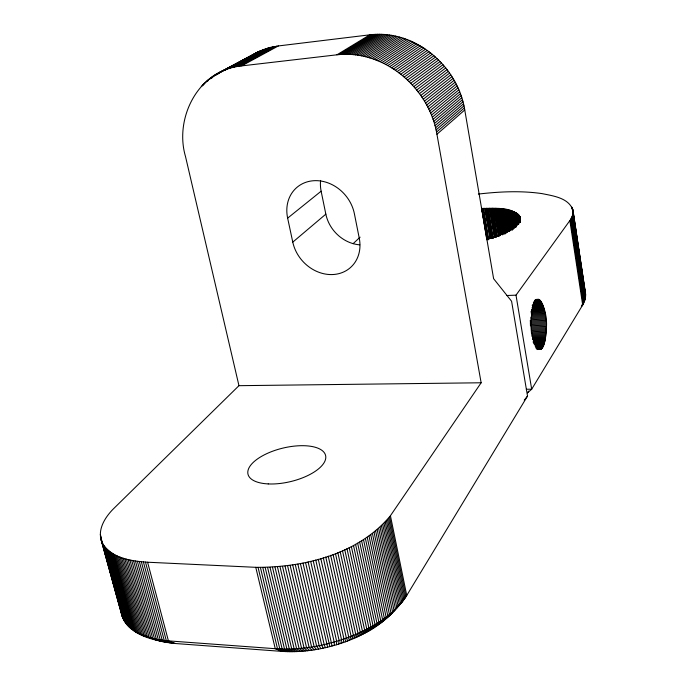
<?xml version="1.0" encoding="UTF-8"?>
<svg xmlns="http://www.w3.org/2000/svg" width="686" height="686" viewBox="0 0 686 686"><rect width="100%" height="100%" fill="white"/><g stroke="black" fill="none" stroke-linecap="round" stroke-linejoin="round"><path stroke-width="1.03" d="M546.296 328.877C548.714 307.688 533.588 279.922 531.221 319.745C528.743 341.431 544.075 368.819 546.296 328.877L531.418 329.289M481.143 382.779L390.42 515.743C358.358 554.339 304.13 567.656 255.767 567.322L147.593 562.22C131.618 561.097 112.144 558.524 102.754 543.818C95.834 530.895 105.292 516.567 114.579 507.717L238.96 385.678L481.143 382.779L436.931 134.25C429.316 88.202 384.46 49.323 336.937 54.811L241.575 65.907C198.854 69.355 174.038 117.589 185.494 156.477L238.96 385.678M121.148 612.083C126.155 635.759 155.147 640.861 175.505 643.528L281.68 651.366C300.159 652.66 318.776 650.028 336.483 644.754L336.655 641.273L318.278 559.279M528.572 391.089L527.457 392.915L531.684 389.202L582.688 304.996L585.269 298.864L585.595 294.011L572.956 210.233C568.84 197.834 553.148 195.922 542.112 193.624C520.983 190.554 499.477 191.626 478.348 194.069M526.333 389.254L531.684 389.202L516.009 295.16L570.486 219.7L572.621 215.241L572.956 210.233M336.483 644.754L338.678 644.085L339.107 640.518L320.791 558.533M338.678 644.085L340.848 643.382L341.551 639.729L323.286 557.761M340.848 643.382L343.009 642.645L343.969 638.915L325.764 556.955M343.009 642.645L345.152 641.89L346.37 638.066L328.217 556.132M345.152 641.89L347.279 641.101L348.754 637.183L330.652 555.274M347.279 641.101L349.38 640.295L351.103 636.274L333.07 554.391M349.38 640.295L351.464 639.455L353.436 635.339L335.454 553.482M351.464 639.455L353.522 638.589L355.742 634.379C375.388 625.761 394.982 613.944 406.747 595.448L527.508 396.079L511.593 301.265L493.611 278.679L464.756 109.949C457.888 66.045 414.919 29.241 369.797 34.832L278.336 45.945L269.435 47.651L257.739 52.016L218.542 72.982M353.522 638.589L355.554 637.706L358.023 633.384L340.153 551.595M355.554 637.706L357.56 636.797L360.27 632.372L342.46 550.618M357.56 636.797L359.541 635.862L362.482 631.326L344.732 549.615M359.541 635.862L361.488 634.91L364.669 630.263L346.97 548.586M361.488 634.91L363.409 633.933L366.821 629.173L349.174 547.539M363.409 633.933L365.304 632.938L368.931 628.059L351.343 546.476M365.304 632.938C378.338 626.147 389.922 616.68 398.909 605.035M367.156 631.917L371.006 626.927L353.479 545.396M524.25 400.195L527.508 396.079M368.982 630.88L373.047 625.769L355.571 544.29M370.766 629.825L375.045 624.594L357.629 543.166M372.515 628.753L377 623.394L359.644 542.026M374.23 627.664L378.912 622.185L361.608 540.868M581.891 305.159L583.82 302.92L571.052 218.791M581.368 306.17L583.289 303.958L570.486 219.7M375.911 626.558L380.79 620.95L363.537 539.702M581.411 306.462L582.688 304.996L569.86 220.618M377.54 625.443L382.608 619.698L365.415 538.519M379.135 624.303L384.392 618.438L367.25 537.318M380.696 623.154L386.124 617.16L369.034 536.109M382.205 621.996L387.813 615.865L370.774 534.883M405.383 596.931L406.747 595.448L390.42 515.743M383.671 620.821L389.442 614.562L372.464 533.657M403.857 599.024L405.872 596.837L389.502 517.03M400.958 602.531L404.946 598.226L388.533 518.324M385.095 619.638L391.029 613.241L374.102 532.405M401.07 602.711L403.96 599.615L387.504 519.619M386.475 618.446L392.564 611.912L375.688 531.153M395.796 608.611L402.914 600.996L386.424 520.914M387.804 617.237L394.047 610.574L377.223 529.892M394.802 609.863L401.816 602.385L385.275 522.209M389.091 616.028L395.479 609.228L378.698 528.632M393.755 611.106L400.658 603.766L384.074 523.504M390.334 614.802L399.449 605.138L382.814 524.79M353.101 243.684L360.09 237.167M436.931 134.25L464.756 109.949M436.519 132.098L464.379 107.908M436.056 129.954L463.959 105.867M435.55 127.819L463.487 103.835M434.984 125.692L462.964 101.802M434.375 123.566L462.39 99.787M292.776 242.132L287.64 218.139A37.13 31.856 49.8 0 1 313.742 180.718A37.13 31.856 49.8 0 1 354.396 213.758L359.275 238.282A36.915 31.53 48.4 0 1 333.113 274.529A36.915 31.53 48.4 0 1 292.776 242.132L325.841 214.143L321.125 191.197A35.278 30.793 50 0 1 320.611 180.427M433.715 121.456L461.772 97.772M433.003 119.347L461.112 95.774M432.24 117.263L460.4 93.785M431.425 115.179L459.637 91.813M430.568 113.121L458.831 89.857M429.659 111.081L457.982 87.911M428.707 109.048L457.082 85.982M427.704 107.042L456.139 84.078M426.658 105.052L455.152 82.191M287.64 218.139L321.125 191.197M425.56 103.089L454.123 80.322M424.42 101.151L453.052 78.478M423.236 99.23L451.937 76.661M422.01 97.335L450.779 74.868M420.741 95.474L449.579 73.093M419.429 93.639L448.335 71.353M418.074 91.83L447.058 69.638M416.685 90.046L445.746 67.957M415.253 88.305L444.391 66.302M413.787 86.59L443.002 64.681M412.277 84.918L441.57 63.086M410.734 83.272L440.112 61.534M409.156 81.668L438.611 60.008M407.544 80.099L437.085 58.524M405.898 78.564L435.524 57.075M404.217 77.072L433.938 55.669M402.51 75.623L432.309 54.297M400.77 74.208L430.662 52.959M399.003 72.845L428.982 51.664M397.211 71.516L427.284 50.412M395.385 70.238L425.552 49.203M393.541 69.003L423.794 48.037M391.672 67.811L422.019 46.914M389.777 66.671L420.218 45.842M387.864 65.573L418.4 44.804M385.926 64.527L416.556 43.818M383.98 63.524L414.704 42.875M382.008 62.572L412.826 41.975M380.018 61.671L410.931 41.134M250.107 56.458L256.161 52.822M378.02 60.814L409.028 40.328M376.005 60.016L407.107 39.574M373.973 59.262L405.177 38.87M371.941 58.567L403.239 38.219M369.891 57.924L401.284 37.619M367.833 57.324L399.321 37.061M365.775 56.784L397.357 36.555M363.7 56.295L395.385 36.101M361.633 55.858L393.404 35.698M359.558 55.48L391.423 35.346M357.483 55.146L389.442 35.046M355.408 54.871L387.461 34.789M353.333 54.648L385.481 34.592M351.258 54.486L383.5 34.446M349.191 54.374L381.519 34.343M347.125 54.314L379.547 34.3M345.067 54.305L377.583 34.309M343.017 54.348L375.619 34.36M340.976 54.451L373.673 34.472M336.937 54.811L369.797 34.832M338.953 54.606L371.726 34.626M201.307 86.316L203.167 85.304M239.688 66.156L276.527 46.185M241.575 65.907L278.336 45.945M234.132 67.202L271.184 47.214M203.836 83.692L205.697 82.689M235.967 66.799L272.951 46.82M202.55 84.978L204.411 83.975M237.819 66.456L274.734 46.477M226.972 69.286L264.29 49.246M209.333 78.907L213.037 76.918M228.73 68.694L265.988 48.663M207.909 80.039L212.54 77.552M230.513 68.146L267.694 48.131M206.52 81.214L208.373 80.219M232.314 67.648L269.435 47.651M205.165 82.431L207.944 80.931M215.353 74.774L259.342 51.253M213.8 75.743L260.972 50.541M212.283 76.755L228.892 67.845M230.736 66.859L245.494 58.936M247.337 57.95L249.19 56.955M225.24 69.929L262.618 49.872M210.791 77.81L218.182 73.839M224.648 70.366L226.5 69.38M241.275 61.44L245.897 58.962M487.249 239.551C498.079 234.852 518.968 231.525 520.048 217.068C511.593 205.791 494.177 208.81 481.718 208.424L486.82 239.757M506.5 295.52L516.009 295.16M536.521 299.379L538.639 299.302M535.835 299.576L539.016 299.456M535.149 299.825L539.385 299.671M535.517 300.099L539.745 299.945M534.831 300.459L540.114 300.271M535.123 300.854L540.474 300.657M534.411 301.334L540.825 301.103M533.691 301.866L541.177 301.6M534.042 302.415L541.528 302.149M533.314 303.058L541.863 302.758M533.657 303.709L542.197 303.409M532.911 304.447L542.515 304.112M532.165 305.236L542.832 304.867M532.473 306.033L543.132 305.664M532.773 306.865L543.432 306.505M531.993 307.782L543.715 307.388M532.267 308.7L543.981 308.306M531.461 309.695L544.238 309.266M531.719 310.689L544.487 310.261M530.887 311.744L544.718 311.29M531.11 312.799L544.933 312.344M531.316 313.879L545.138 313.433M531.504 314.985L545.327 314.54M531.684 316.117L545.499 315.671M530.775 317.292L545.653 316.829M530.921 318.458L545.799 318.004M531.041 319.642L545.919 319.187M530.089 320.868L546.03 320.388M530.184 322.068L546.116 321.597M530.252 323.278L546.193 322.806M530.312 324.487L546.245 324.024M530.347 325.704L546.288 325.241M531.427 326.888L546.305 326.459M531.436 328.088L546.313 327.676M531.384 330.481L546.27 330.069M531.324 331.655L546.219 331.252M531.256 332.821L546.15 332.418M532.233 333.936L546.065 333.567M532.13 335.06L545.962 334.699M532.002 336.157L545.85 335.797M532.928 337.203L545.713 336.877M532.773 338.241L545.559 337.924M532.602 339.261L545.396 338.944M533.476 340.213L545.216 339.922M533.279 341.156L545.01 340.873M533.056 342.065L544.804 341.782M533.888 342.906L544.573 342.648M533.648 343.729L544.332 343.472M534.454 344.483L544.075 344.261M535.252 345.187L543.809 344.989M534.969 345.873L543.535 345.684M535.74 346.49L543.243 346.319M535.543 347.065L542.935 346.902M536.28 347.579L542.626 347.433M535.955 348.051L542.309 347.913M536.684 348.454L541.974 348.334M536.341 348.814L541.64 348.702M537.052 349.097L541.288 349.002M537.755 349.328L540.937 349.251M537.395 349.517L540.585 349.44M124.792 558.687L145.818 636.565L156.391 639.335L166.329 640.724L275.249 648.699C302.715 650.5 330.438 644.994 355.742 634.379L337.821 552.547M159.812 641.016L142.654 635.39L121.619 557.667M151.031 638.014L141.144 634.756L120.11 557.109M161.416 641.419L152.695 638.546L131.712 560.368M156.717 640.132L153.793 639.129M144.703 635.75L139.687 634.087L118.644 556.526M163.054 641.787L154.522 638.958L133.556 560.711M147.43 636.454L138.28 633.401L117.237 555.917M164.734 642.13L156.391 639.335L135.442 561.028M140.664 633.933L136.926 632.672L115.883 555.283M166.449 642.439L158.303 639.686L137.371 561.311M137.509 632.569L135.614 631.926L114.579 554.614M136.282 631.806L134.362 631.146L113.327 553.928M168.199 642.722L160.258 639.995L139.335 561.56M135.099 631.017L133.161 630.34L112.135 553.208M169.974 642.971L162.248 640.27L141.342 561.774M133.89 629.714L130.932 628.659L109.914 551.698M171.792 643.194L164.271 640.51L143.391 561.954M173.635 643.374L166.329 640.724L145.475 562.108M130.923 627.604L128.908 626.867L107.925 550.103M175.505 643.528L168.422 640.895L147.593 562.22M128.985 625.692L127.116 624.989L106.159 548.406M281.68 651.366L275.249 648.699L255.767 567.322M283.721 651.503L277.521 648.845L258.073 567.408M285.779 651.597L279.828 648.956L260.414 567.468M287.863 651.666L282.16 649.033L262.781 567.485M289.972 651.7L284.519 649.067L265.173 567.476M292.099 651.7L286.894 649.059L267.583 567.425M294.243 651.666L289.303 649.025L270.027 567.339M296.403 651.597L291.721 648.947L272.488 567.219M298.582 651.494L294.157 648.827L274.966 567.065M300.777 651.357L296.618 648.673L277.461 566.876M302.98 651.194L299.087 648.484L279.974 566.653M305.193 650.988L301.566 648.261L282.503 566.396M307.422 650.748L304.061 647.996L285.042 566.104M309.652 650.482L306.565 647.695L287.588 565.779M311.89 650.182L309.077 647.352L290.144 565.418M314.137 649.848L311.59 646.975L292.708 565.015M316.383 649.479L314.111 646.564L295.272 564.587M318.63 649.076L316.632 646.118L297.844 564.124M320.877 648.647L319.153 645.629L300.417 563.635M323.123 648.184L321.674 645.114L302.989 563.103M325.37 647.687L324.195 644.557L305.553 562.546M584.686 290.35L585.467 293.076M327.608 647.164L308.117 561.954M107.007 549.263L127.982 625.941M105.361 547.531L126.301 624.02M104.624 546.631L125.547 623.025M103.938 545.713L124.852 622.013M103.32 544.77L124.209 620.976M100.336 534.488L101.185 537.584M114.742 587.045L115.591 590.132M102.754 543.818L123.626 619.921M100.653 536.615L106.596 558.284M107.162 560.342L109.992 570.666M110.557 572.724L116.217 593.364M116.783 595.431L118.198 600.584M118.764 602.651L119.613 605.747M120.179 607.805L121.028 610.9L120.959 609.717M100.465 536.658L123.103 618.849M100.61 537.73L122.631 617.76M100.825 538.776L122.219 616.654M110.995 552.47L132.021 629.508M108.894 550.909L129.894 627.776M123.18 558.19L144.214 635.991M129.911 559.999L150.911 638.1M128.162 559.587L149.162 637.62M126.447 559.15L147.464 637.114M310.672 561.328L329.846 646.606M315.757 559.99L334.185 641.993L334.279 645.406M313.219 560.676L332.067 646.023M381.493 526.076L398.18 606.51M380.13 527.354L396.86 607.873M494.803 237.502L489.504 208.175L494.392 237.493M490.404 238.582L484.891 208.27L489.958 238.582M499.005 236.584L493.929 208.227L498.628 236.559M502.787 234.775L498.113 208.45L502.452 234.741M481.718 208.424L487.292 239.74M506.251 232.803L502.032 208.827L506.019 233.069M496.15 237.528L491.005 208.175L495.746 237.51M491.811 238.556L486.451 208.218L491.365 238.548M509.475 231.319L505.642 209.359L509.286 231.551M500.111 235.607L495.352 208.287L499.751 235.572M512.365 229.982L508.926 210.045L512.176 229.921M503.824 233.84L499.451 208.553L503.515 233.797M488.724 239.68L483.313 208.338L488.252 239.688M514.714 227.726L511.833 210.885L514.577 227.666M510.341 230.487L506.774 209.573L510.17 230.702M507.211 231.928L503.267 208.99L506.997 232.177M497.307 236.507L492.479 208.192L496.921 236.49M493.191 238.539L487.986 208.184L492.762 238.531M516.687 225.591L514.354 211.863L516.584 225.54M513.137 229.193L509.938 210.31L512.957 229.133M505.025 233.977L500.754 208.681L504.716 233.926M501.2 234.638L496.741 208.355L500.866 234.603M518.393 224.494L516.455 212.977L518.35 224.588M515.375 226.98L512.725 211.194L515.246 226.92M511.19 229.673L507.872 209.796L511.027 229.879M508.197 231.354L504.476 209.161L507.949 231.302M520.382 222.393L519.319 215.593L520.365 221.912M518.976 215.121L520.022 221.449M519.516 222.624L518.119 214.229L519.482 222.581M518.796 223.842L517.064 213.38L518.762 223.928M516.001 226.251L513.565 211.52L516.052 227.246M513.874 228.421L510.907 210.585L513.711 228.361M520.4 219.177L520.048 217.068L520.374 219.717L519.859 216.562M519.782 222.015L518.573 214.667L519.774 222.075M517.716 224.202L515.803 212.591L517.647 224.159M572.33 216.116L585.012 299.868M571.97 216.999L584.678 300.88M571.541 217.891L584.283 301.9M572.776 209.444L585.664 294.963M572.536 208.664L585.664 295.923M572.227 207.901L572.87 212.128M572.999 213.526L585.604 296.892M571.858 207.146L572.175 209.264M572.844 214.384L585.467 297.878M572.621 215.241L585.269 298.864M359.764 244.842A35.08 30.493 48.5 0 1 325.841 214.143M517.218 224.897L515.109 212.223L517.133 224.837M520.305 220.283L519.619 216.073L520.297 220.257M518.993 222.161L517.613 213.8L518.968 222.23M268.226 483.922A39.925 17.184 -13.6 0 0 325.781 456.705A39.925 17.184 -13.6 0 0 266.348 453.849A39.925 17.184 -13.6 0 0 268.226 483.922"/></g></svg>
